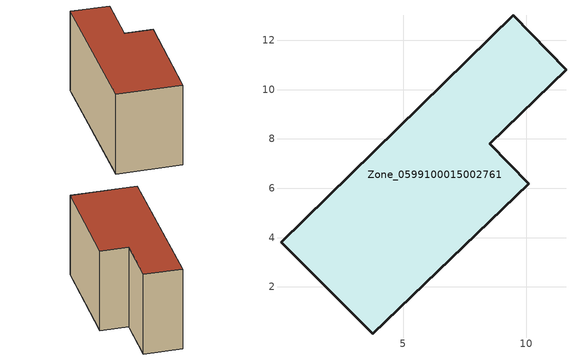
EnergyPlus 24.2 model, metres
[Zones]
Zone_0599100015002761
 floor ground (C_G): 0.05,3.81 9.46,13.02 11.61,10.81 8.52,7.8 10.09,6.19 3.76,0.1 z2.91
 wall outside (C_F): 8.52,7.8 11.61,10.81 9.46,13.02 0.05,3.81 3.76,0.1 10.09,6.19 8.52,7.8 z2.91:9.86
 roof outside (C_R): 3.76,0.1 10.09,6.19 8.52,7.8 11.61,10.81 9.46,13.02 0.05,3.81 z9.86
[BUILDING]
Pand.0599100015002761: North Axis=0; Terrain=City; Loads Convergence Tolerance Value=0.04; Temperature Convergence Tolerance Value=0.4; Solar Distribution=FullExterior; Maximum Number of Warmup Days=25; Minimum Number of Warmup Days=1
[Site:Location]
Rotterdam.The.Hague.AP_ZH_NLD Design_Conditions: Latitude=51.96; Longitude=4.45; Time Zone=1; Elevation=-4.5
[SITE:GROUNDTEMPERATURE:BUILDINGSURFACE]
18, 18, 18, 18, 18, 18, 18, 18, 18, 18, 18, 18
[MATERIAL] Thermal Absorptance=0.9; Solar Absorptance=0.7; Visible Absorptance=0.7
Name | Roughness | Thickness | Conductivity | Density | Specific Heat
G.TI.1975-1991 | MediumSmooth | 0.15 | 0.288461 | 540 | 1210
F.TI.1975-1991 | Rough | 0.3 | 0.230769 | 1920 | 840
R.TI.1975-1991 | MediumRough | 0.2 | 0.153846 | 1500 | 1000
[CONSTRUCTION]
C_G: G.TI.1975-1991
C_F: F.TI.1975-1991
C_R: R.TI.1975-1991
[ZONE]
Zone_0599100015002761: Type=1; Multiplier=1; Ceiling Height=Autocalculate; Volume=Autocalculate; Floor Area=autocalculate; Part of Total Floor Area=Yes
[ZONEINFILTRATION:DESIGNFLOWRATE]
Infil_Zone_0599100015002761: Zone or ZoneList or Space or SpaceList=Zone_0599100015002761; Schedule=AlwaysOn; Design Flow Rate Calculation Method=Flow/Area; Flow Rate per Floor Area=0.003; Constant Term Coefficient=1; Temperature Term Coefficient=0; Velocity Term Coefficient=0; Velocity Squared Term Coefficient=0
[HVACTEMPLATE:ZONE:IDEALLOADSAIRSYSTEM]
Zone_0599100015002761: Maximum Heating Supply Air Temperature=50; Minimum Cooling Supply Air Temperature=13; Maximum Heating Supply Air Humidity Ratio=0.0156; Minimum Cooling Supply Air Humidity Ratio=0.0077; Heating Limit=NoLimit; Cooling Limit=NoLimit; Dehumidification Control Type=ConstantSensibleHeatRatio; Cooling Sensible Heat Ratio=0.7; Dehumidification Setpoint=60; Humidification Control Type=None; Humidification Setpoint=30; Outdoor Air Method=None; Outdoor Air Flow Rate per Person=0.00944; Outdoor Air Flow Rate per Zone Floor Area=0; Outdoor Air Flow Rate per Zone=0; Demand Controlled Ventilation Type=None; Outdoor Air Economizer Type=NoEconomizer; Heat Recovery Type=None; Sensible Heat Recovery Effectiveness=0.7; Latent Heat Recovery Effectiveness=0.65
[ZONECONTROL:THERMOSTAT]
ThermostatControl_Zone_0599100015002761: Zone or ZoneList=Zone_0599100015002761; Control Type Schedule=DualSetpointControlType; Control 1=Thermostat_Zone_0599100015002761; Temperature Difference Between Cutout And Setpoint=0
[THERMOSTATSETPOINT:DUALSETPOINT]
Thermostat_Zone_0599100015002761: Heating Setpoint Temperature Schedule=HeatingSetpoint_Zone_0599100015002761; Cooling Setpoint Temperature Schedule=CoolingSetpoint_Zone_0599100015002761
[SCHEDULE:COMPACT]
HeatingSetpoint_Zone_0599100015002761: Through: 12/31, For: AllDays, Until: 24:00, 21
CoolingSetpoint_Zone_0599100015002761: Through: 12/31, For: AllDays, Until: 24:00, 24
DualSetpointControlType: Through: 12/31, For: AllDays, Until: 24:00, 4
AlwaysOn: Through: 12/31, For: AllDays, Until: 24:00, 1
